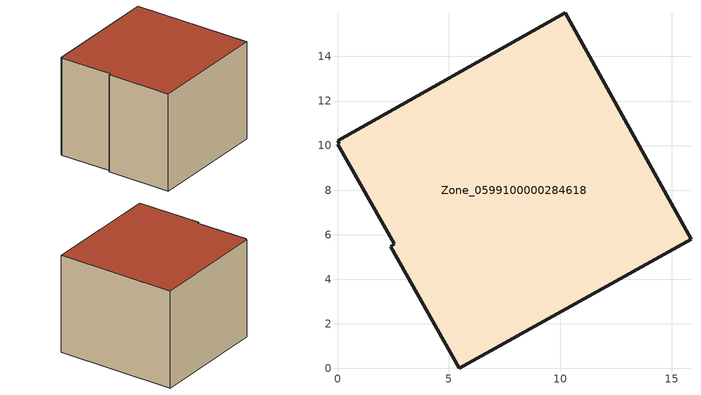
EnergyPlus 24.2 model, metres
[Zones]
Zone_0599100000284618
 floor ground (C_G): 15.86,5.8 5.47,0 2.39,5.47 2.54,5.59 0,10.05 0.07,10.09 0,10.22 10.21,15.97 z0
 wall outside (C_F): 0,10.22 0.07,10.09 0,10.05 2.54,5.59 2.39,5.47 5.47,0 15.86,5.8 10.21,15.97 0,10.22 z0:9.56
 roof outside (C_R): 2.39,5.47 5.47,0 15.86,5.8 10.21,15.97 0,10.22 0.07,10.09 0,10.05 2.54,5.59 z9.56
[BUILDING]
Pand.0599100000284618: North Axis=0; Terrain=City; Loads Convergence Tolerance Value=0.04; Temperature Convergence Tolerance Value=0.4; Solar Distribution=FullExterior; Maximum Number of Warmup Days=25; Minimum Number of Warmup Days=1
[Site:Location]
Rotterdam.The.Hague.AP_ZH_NLD Design_Conditions: Latitude=51.96; Longitude=4.45; Time Zone=1; Elevation=-4.5
[SITE:GROUNDTEMPERATURE:BUILDINGSURFACE]
18, 18, 18, 18, 18, 18, 18, 18, 18, 18, 18, 18
[MATERIAL] Thermal Absorptance=0.9; Solar Absorptance=0.7; Visible Absorptance=0.7
Name | Roughness | Thickness | Conductivity | Density | Specific Heat
G.TI.1946 | MediumSmooth | 0.15 | 1 | 540 | 1210
F.TI.1946 | Rough | 0.3 | 0.857143 | 1920 | 840
R.TI.1946 | MediumRough | 0.2 | 0.1 | 1500 | 1000
[CONSTRUCTION]
C_G: G.TI.1946
C_F: F.TI.1946
C_R: R.TI.1946
[ZONE]
Zone_0599100000284618: Type=1; Multiplier=1; Ceiling Height=Autocalculate; Volume=Autocalculate; Floor Area=autocalculate; Part of Total Floor Area=Yes
[ZONEINFILTRATION:DESIGNFLOWRATE]
Infil_Zone_0599100000284618: Zone or ZoneList or Space or SpaceList=Zone_0599100000284618; Schedule=AlwaysOn; Design Flow Rate Calculation Method=Flow/Area; Flow Rate per Floor Area=0.003; Constant Term Coefficient=1; Temperature Term Coefficient=0; Velocity Term Coefficient=0; Velocity Squared Term Coefficient=0
[HVACTEMPLATE:ZONE:IDEALLOADSAIRSYSTEM]
Zone_0599100000284618: Maximum Heating Supply Air Temperature=50; Minimum Cooling Supply Air Temperature=13; Maximum Heating Supply Air Humidity Ratio=0.0156; Minimum Cooling Supply Air Humidity Ratio=0.0077; Heating Limit=NoLimit; Cooling Limit=NoLimit; Dehumidification Control Type=ConstantSensibleHeatRatio; Cooling Sensible Heat Ratio=0.7; Dehumidification Setpoint=60; Humidification Control Type=None; Humidification Setpoint=30; Outdoor Air Method=None; Outdoor Air Flow Rate per Person=0.00944; Outdoor Air Flow Rate per Zone Floor Area=0; Outdoor Air Flow Rate per Zone=0; Demand Controlled Ventilation Type=None; Outdoor Air Economizer Type=NoEconomizer; Heat Recovery Type=None; Sensible Heat Recovery Effectiveness=0.7; Latent Heat Recovery Effectiveness=0.65
[ZONECONTROL:THERMOSTAT]
ThermostatControl_Zone_0599100000284618: Zone or ZoneList=Zone_0599100000284618; Control Type Schedule=DualSetpointControlType; Control 1=Thermostat_Zone_0599100000284618; Temperature Difference Between Cutout And Setpoint=0
[THERMOSTATSETPOINT:DUALSETPOINT]
Thermostat_Zone_0599100000284618: Heating Setpoint Temperature Schedule=HeatingSetpoint_Zone_0599100000284618; Cooling Setpoint Temperature Schedule=CoolingSetpoint_Zone_0599100000284618
[SCHEDULE:COMPACT]
HeatingSetpoint_Zone_0599100000284618: Through: 12/31, For: AllDays, Until: 24:00, 21
CoolingSetpoint_Zone_0599100000284618: Through: 12/31, For: AllDays, Until: 24:00, 24
DualSetpointControlType: Through: 12/31, For: AllDays, Until: 24:00, 4
AlwaysOn: Through: 12/31, For: AllDays, Until: 24:00, 1
